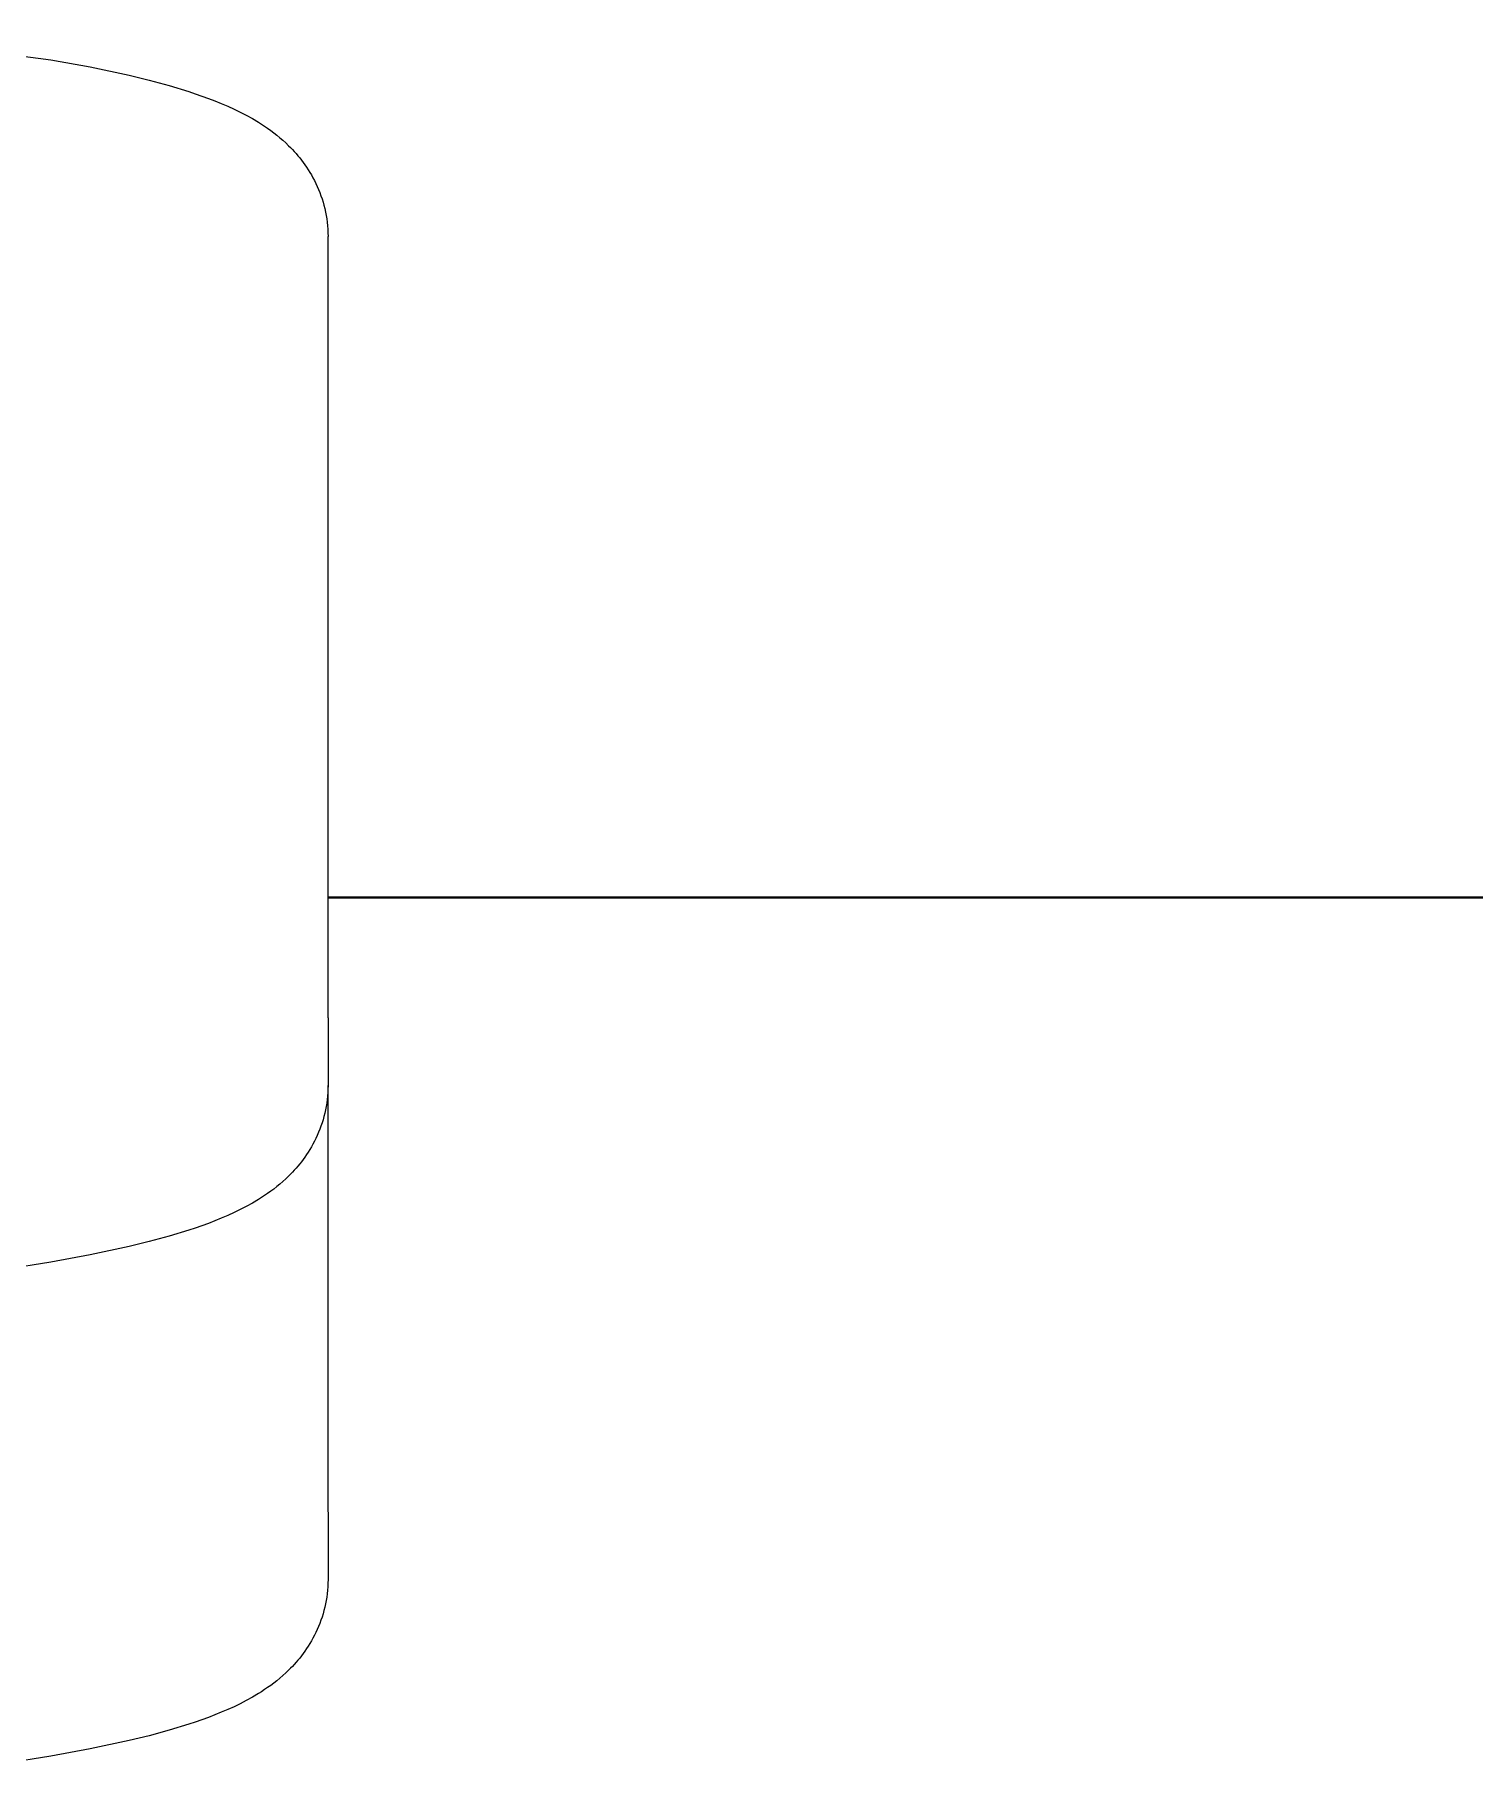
# Model space of a CAD drawing. Header units: millimetres. Extents: x -67 to 4862, y -244 to 3199.
# Drawn here: x 318.16 to 345.58, y 2665.04 to 2697.96 of the extents above; entities that cross this region are included whole.
import ezdxf

# ---------------------------------------------------------------- set-up
doc = ezdxf.new("R2010")
doc.units = ezdxf.units.MM
doc.layers.add('ZANO_R', color=7, linetype='Continuous', lineweight=0)

msp = doc.modelspace()

# ---------------------------------------------------------------- linework, layer by layer
at = {"layer": 'ZANO_R'}
for p, q in [((314.763, 2697.956), (318.477, 2697.477)), ((318.477, 2697.477), (319.224, 2697.34)), ((319.224, 2697.34), (319.968, 2697.18)), ((319.968, 2697.18), (320.348, 2697.087)), ((320.348, 2697.087), (320.726, 2696.984)), ((320.726, 2696.984), (321.1, 2696.87)), ((321.1, 2696.87), (321.226, 2696.829)), ((321.226, 2696.829), (321.351, 2696.786)), ((321.351, 2696.786), (321.475, 2696.741)), ((321.475, 2696.741), (321.598, 2696.693)), ((321.598, 2696.693), (321.721, 2696.642)), ((321.721, 2696.642), (321.842, 2696.59)), ((321.842, 2696.59), (321.963, 2696.535)), ((321.963, 2696.535), (322.082, 2696.478)), ((322.082, 2696.478), (322.196, 2696.419)), ((322.196, 2696.419), (322.312, 2696.355)), ((322.312, 2696.355), (322.428, 2696.286)), ((322.428, 2696.286), (322.487, 2696.249)), ((322.487, 2696.249), (322.545, 2696.211)), ((322.545, 2696.211), (322.603, 2696.171)), ((322.603, 2696.171), (322.661, 2696.129)), ((322.661, 2696.129), (322.719, 2696.086)), ((322.719, 2696.086), (322.777, 2696.041)), ((322.777, 2696.041), (322.834, 2695.993)), ((322.834, 2695.993), (322.891, 2695.944)), ((322.891, 2695.944), (322.947, 2695.893)), ((322.947, 2695.893), (323.003, 2695.84)), ((323.003, 2695.84), (323.038, 2695.804)), ((323.038, 2695.804), (323.074, 2695.767)), ((323.074, 2695.767), (323.109, 2695.729)), ((323.109, 2695.729), (323.144, 2695.69)), ((323.144, 2695.69), (323.179, 2695.65)), ((323.179, 2695.65), (323.213, 2695.609)), ((323.213, 2695.609), (323.247, 2695.566)), ((323.247, 2695.566), (323.28, 2695.522)), ((323.28, 2695.522), (323.313, 2695.477)), ((323.313, 2695.477), (323.345, 2695.431)), ((323.345, 2695.431), (323.376, 2695.383)), ((323.376, 2695.383), (323.407, 2695.333)), ((323.407, 2695.333), (323.437, 2695.283)), ((323.437, 2695.283), (323.466, 2695.23)), ((323.466, 2695.23), (323.494, 2695.177)), ((323.494, 2695.177), (323.521, 2695.121)), ((323.521, 2695.121), (323.548, 2695.064)), ((323.548, 2695.064), (323.573, 2695.007)), ((323.573, 2695.007), (323.596, 2694.948)), ((323.596, 2694.948), (323.619, 2694.888)), ((323.619, 2694.888), (323.639, 2694.828)), ((323.639, 2694.828), (323.658, 2694.767)), ((323.658, 2694.767), (323.675, 2694.705)), ((323.675, 2694.705), (323.691, 2694.642)), ((323.691, 2694.642), (323.705, 2694.578)), ((323.705, 2694.578), (323.718, 2694.514)), ((323.718, 2694.514), (323.728, 2694.449)), ((323.728, 2694.449), (323.737, 2694.383)), ((323.737, 2694.383), (323.744, 2694.317)), ((323.744, 2694.317), (323.749, 2694.25)), ((323.749, 2694.25), (323.752, 2694.182)), ((323.752, 2694.182), (323.753, 2694.114)), ((323.753, 2679.238), (323.753, 2694.113)), ((963.753, 2681.535), (323.753, 2681.535)), ((963.753, 2681.517), (323.753, 2681.517)), ((323.753, 2679.234), (323.753, 2677.95)), ((323.752, 2677.881), (323.749, 2677.814)), ((323.753, 2677.95), (323.752, 2677.881)), ((323.753, 2669.832), (323.753, 2677.95)), ((323.718, 2677.549), (323.705, 2677.485)), ((323.728, 2677.614), (323.718, 2677.549)), ((323.737, 2677.68), (323.728, 2677.614)), ((323.744, 2677.746), (323.737, 2677.68)), ((323.749, 2677.814), (323.744, 2677.746)), ((323.639, 2677.235), (323.618, 2677.175)), ((323.658, 2677.297), (323.639, 2677.235)), ((323.675, 2677.359), (323.658, 2677.297)), ((323.691, 2677.421), (323.675, 2677.359)), ((323.705, 2677.485), (323.691, 2677.421)), ((323.494, 2676.887), (323.466, 2676.833)), ((323.521, 2676.942), (323.494, 2676.887)), ((323.548, 2676.999), (323.521, 2676.942)), ((323.573, 2677.057), (323.548, 2676.999)), ((323.596, 2677.115), (323.573, 2677.057)), ((323.618, 2677.175), (323.596, 2677.115)), ((323.28, 2676.541), (323.247, 2676.497)), ((323.313, 2676.586), (323.28, 2676.541)), ((323.345, 2676.633), (323.313, 2676.586)), ((323.376, 2676.681), (323.345, 2676.633)), ((323.407, 2676.73), (323.376, 2676.681)), ((323.437, 2676.781), (323.407, 2676.73)), ((323.466, 2676.833), (323.437, 2676.781)), ((323.003, 2676.224), (322.947, 2676.17)), ((323.038, 2676.259), (323.003, 2676.224)), ((323.074, 2676.296), (323.038, 2676.259)), ((323.109, 2676.334), (323.074, 2676.296)), ((323.144, 2676.373), (323.109, 2676.334)), ((323.179, 2676.413), (323.144, 2676.373)), ((323.213, 2676.455), (323.179, 2676.413)), ((323.247, 2676.497), (323.213, 2676.455)), ((322.603, 2675.893), (322.545, 2675.853)), ((322.661, 2675.934), (322.603, 2675.893)), ((322.719, 2675.978), (322.661, 2675.934)), ((322.777, 2676.023), (322.719, 2675.978)), ((322.834, 2676.07), (322.777, 2676.023)), ((322.891, 2676.119), (322.834, 2676.07)), ((322.947, 2676.17), (322.891, 2676.119)), ((322.082, 2675.585), (321.963, 2675.528)), ((322.196, 2675.645), (322.082, 2675.585)), ((322.312, 2675.708), (322.196, 2675.645)), ((322.428, 2675.778), (322.312, 2675.708)), ((322.487, 2675.814), (322.428, 2675.778)), ((322.545, 2675.853), (322.487, 2675.814)), ((321.226, 2675.234), (321.1, 2675.193)), ((321.351, 2675.277), (321.226, 2675.234)), ((321.475, 2675.323), (321.351, 2675.277)), ((321.598, 2675.371), (321.475, 2675.323)), ((321.721, 2675.421), (321.598, 2675.371)), ((321.842, 2675.474), (321.721, 2675.421)), ((321.963, 2675.528), (321.842, 2675.474)), ((320.348, 2674.976), (319.968, 2674.883)), ((320.726, 2675.079), (320.348, 2674.976)), ((321.1, 2675.193), (320.726, 2675.079)), ((318.477, 2674.586), (317.608, 2674.448)), ((319.224, 2674.724), (318.477, 2674.586)), ((319.968, 2674.883), (319.224, 2674.724)), ((323.753, 2669.828), (323.753, 2668.544)), ((323.744, 2668.34), (323.737, 2668.274)), ((323.749, 2668.407), (323.744, 2668.34)), ((323.752, 2668.475), (323.749, 2668.407)), ((323.753, 2668.543), (323.752, 2668.475)), ((323.691, 2668.015), (323.675, 2667.953)), ((323.705, 2668.079), (323.691, 2668.015)), ((323.718, 2668.143), (323.705, 2668.079)), ((323.728, 2668.208), (323.718, 2668.143)), ((323.737, 2668.274), (323.728, 2668.208)), ((323.573, 2667.651), (323.548, 2667.593)), ((323.596, 2667.709), (323.573, 2667.651)), ((323.618, 2667.769), (323.596, 2667.709)), ((323.639, 2667.829), (323.618, 2667.769)), ((323.658, 2667.891), (323.639, 2667.829)), ((323.675, 2667.953), (323.658, 2667.891)), ((323.407, 2667.324), (323.376, 2667.275)), ((323.437, 2667.375), (323.407, 2667.324)), ((323.466, 2667.427), (323.437, 2667.375)), ((323.494, 2667.481), (323.466, 2667.427)), ((323.521, 2667.536), (323.494, 2667.481)), ((323.548, 2667.593), (323.521, 2667.536)), ((323.179, 2667.007), (323.144, 2666.967)), ((323.213, 2667.049), (323.179, 2667.007)), ((323.247, 2667.091), (323.213, 2667.049)), ((323.28, 2667.135), (323.247, 2667.091)), ((323.313, 2667.18), (323.28, 2667.135)), ((323.345, 2667.227), (323.313, 2667.18)), ((323.376, 2667.275), (323.345, 2667.227)), ((322.834, 2666.664), (322.777, 2666.617)), ((322.891, 2666.713), (322.834, 2666.664)), ((322.947, 2666.764), (322.891, 2666.713)), ((323.003, 2666.818), (322.947, 2666.764)), ((323.038, 2666.853), (323.003, 2666.818)), ((323.074, 2666.89), (323.038, 2666.853)), ((323.109, 2666.928), (323.074, 2666.89)), ((323.144, 2666.967), (323.109, 2666.928)), ((322.428, 2666.371), (322.312, 2666.302)), ((322.487, 2666.408), (322.428, 2666.371)), ((322.545, 2666.447), (322.487, 2666.408)), ((322.603, 2666.486), (322.545, 2666.447)), ((322.661, 2666.528), (322.603, 2666.486)), ((322.719, 2666.571), (322.661, 2666.528)), ((322.777, 2666.617), (322.719, 2666.571)), ((321.721, 2666.015), (321.598, 2665.965)), ((321.842, 2666.067), (321.721, 2666.015)), ((321.963, 2666.122), (321.842, 2666.067)), ((322.082, 2666.179), (321.963, 2666.122)), ((322.196, 2666.238), (322.082, 2666.179)), ((322.312, 2666.302), (322.196, 2666.238)), ((320.726, 2665.673), (320.348, 2665.57)), ((321.1, 2665.787), (320.726, 2665.673)), ((321.226, 2665.828), (321.1, 2665.787)), ((321.351, 2665.871), (321.226, 2665.828)), ((321.475, 2665.917), (321.351, 2665.871)), ((321.598, 2665.965), (321.475, 2665.917)), ((319.968, 2665.477), (319.224, 2665.318)), ((320.348, 2665.57), (319.968, 2665.477)), ((318.477, 2665.18), (317.608, 2665.042)), ((319.224, 2665.318), (318.477, 2665.18))]:
    msp.add_line(p, q, dxfattribs=at)

doc.saveas('drawing.dxf')
